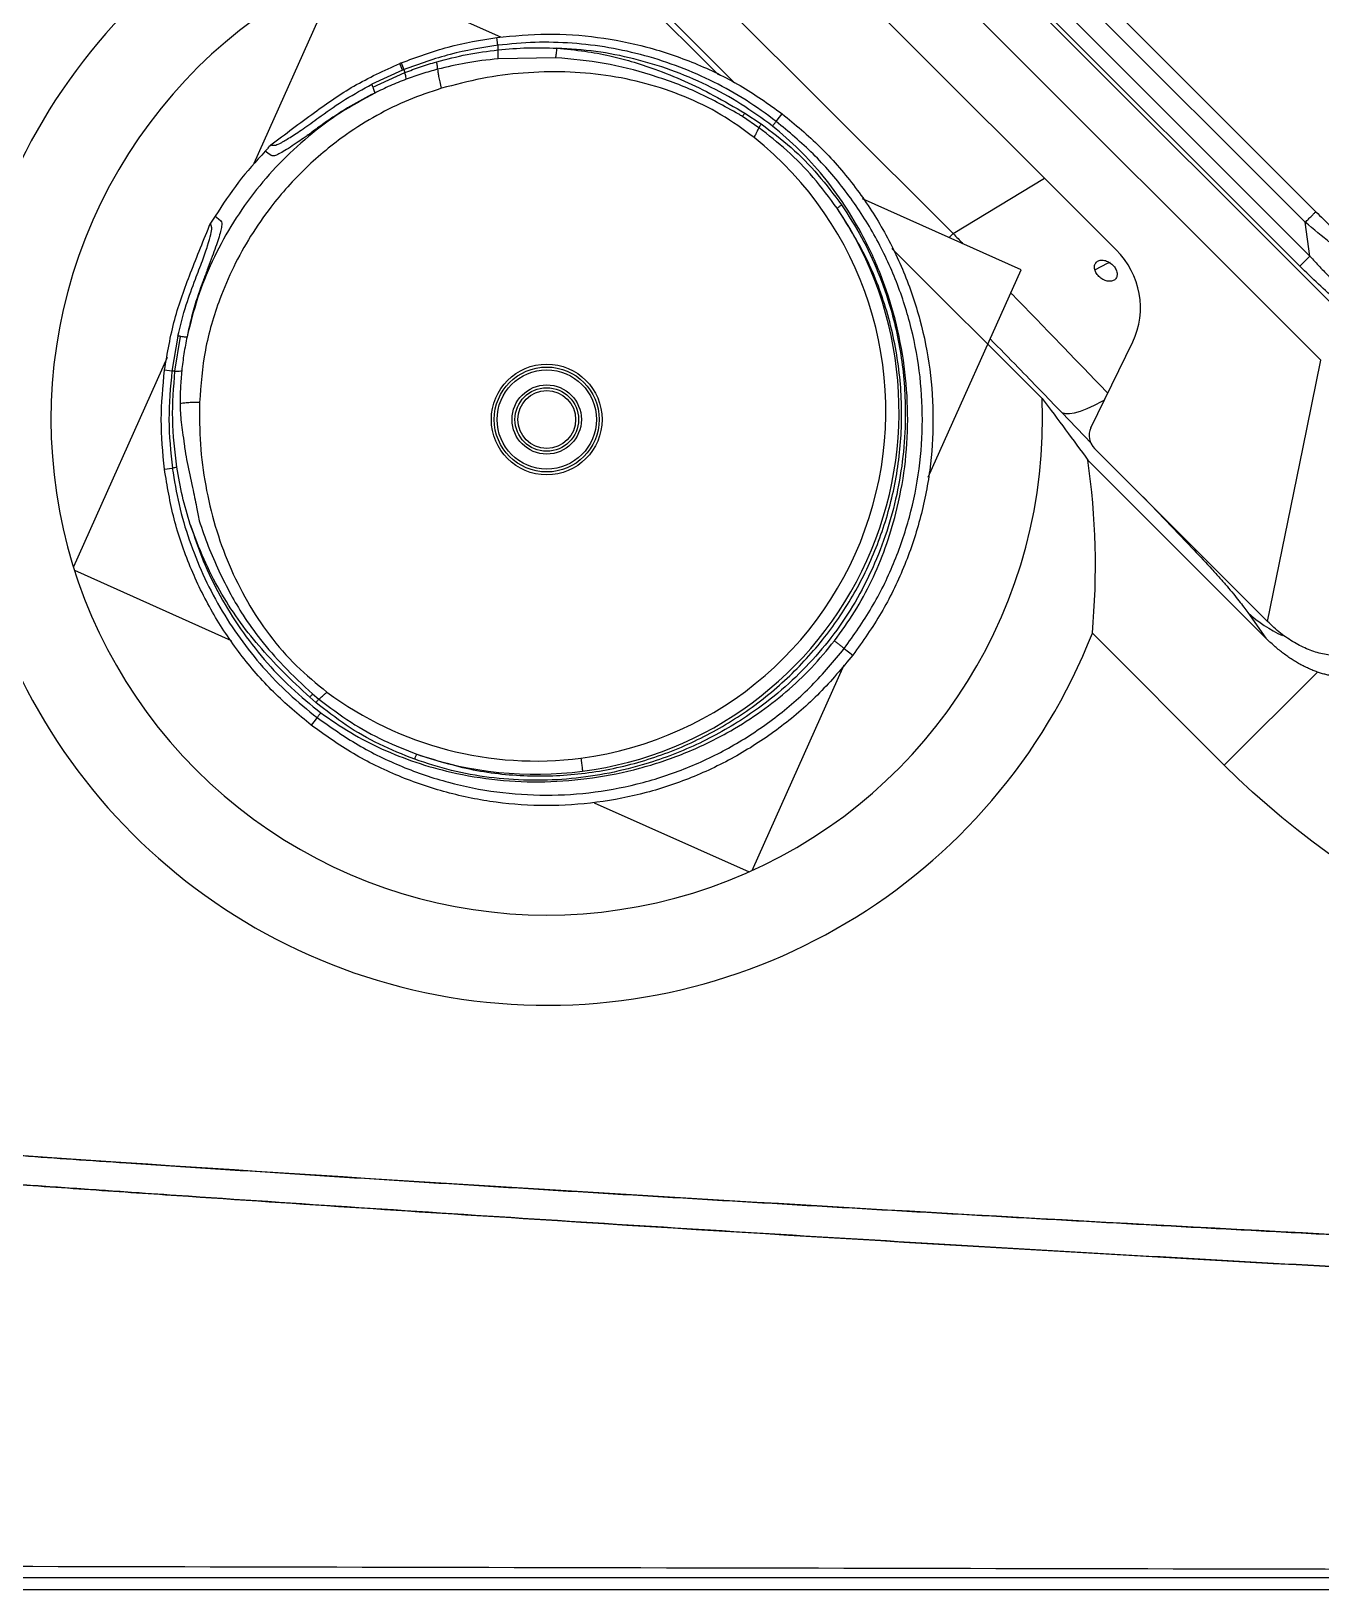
# Model space of a CAD drawing. Extents: x 527 to 611, y 788 to 934.
# Drawn here: x 531.24 to 539.05, y 803.31 to 812.75 of the extents above; entities that cross this region are included whole.
import ezdxf

# ---------------------------------------------------------------- set-up
doc = ezdxf.new("R2010")
doc.units = 0
doc.header["$MEASUREMENT"] = 0
doc.layers.add('1', color=4, linetype='Continuous')
doc.layers.add('GEOMETRY', color=4, linetype='Continuous', lineweight=25)

# ---------------------------------------------------------------- blocks, each defined once
blk = doc.blocks.new('2026_FLASH')
at = {"layer": 'GEOMETRY'}
for p, q in [((7.6478, 12.1732), (12.1734, 7.6477)), ((11.9689, 7.4432), (7.4432, 11.9688)), ((8.0739, 11.903), (11.9031, 8.0739)), ((8.3427, 11.9385), (11.9386, 8.3427)), ((11.8418, 8.0126), (8.0126, 11.8418)), ((11.875, 8.2791), (8.2791, 11.8749)), ((8.1116, 10.7309), (10.7309, 8.1116)), ((8.3242, 9.1702), (7.4124, 10.082)), ((6.0412, 9.8149), (5.5132, 8.6345)), ((7.008, 9.3996), (6.0603, 9.8235)), ((8.21, 9.7438), (9.7439, 8.2099)), ((8.0056, 9.5394), (8.4238, 9.1212)), ((6.9836, 9.3979), (6.9836, 9.398)), ((6.9899, 9.3504), (6.9836, 9.3979)), ((7.3393, 9.275), (6.9903, 9.2685)), ((6.4126, 9.1993), (6.2271, 9.114)), ((6.2316, 9.0975), (6.4257, 9.1848)), ((6.3956, 9.2401), (6.3956, 9.2402)), ((6.4126, 9.1993), (6.3956, 9.2401)), ((6.4044, 9.2437), (6.4043, 9.2438)), ((6.4044, 9.2437), (6.4211, 9.2028)), ((8.5688, 8.8511), (8.4686, 8.9188)), ((8.483, 8.9391), (8.5834, 8.8737)), ((8.7095, 8.9359), (8.7095, 8.9359)), ((9.7439, 8.2099), (10.2964, 8.5461)), ((10.1553, 7.9916), (9.1965, 8.4205)), ((5.2789, 8.3158), (5.2506, 8.2739)), ((5.2591, 8.2446), (5.2506, 8.2739)), ((9.7202, 8.1862), (9.7439, 8.2099)), ((11.903, 8.0739), (11.875, 8.2791)), ((10.2821, 7.2124), (9.3741, 8.1203)), ((9.5939, 6.7366), (10.1553, 7.9916)), ((5.0526, 7.5883), (5.0163, 7.378)), ((5.0348, 7.3781), (5.0696, 7.5881)), ((10.5773, 7.0333), (10.8307, 7.5551)), ((4.9875, 7.4594), (4.4206, 6.1922)), ((5.0163, 7.378), (4.9724, 7.3837)), ((4.9724, 7.3837), (4.9724, 7.3837)), ((11.8595, 6.9078), (11.9689, 7.4432)), ((10.4013, 7.127), (10.581, 6.9401)), ((10.5998, 6.9088), (11.6461, 5.8625)), ((11.6461, 5.8625), (11.8595, 6.9078)), ((11.6363, 5.7619), (10.5589, 6.8393)), ((4.9715, 6.7838), (4.9716, 6.7838)), ((4.9716, 6.7838), (5.0191, 6.7899)), ((10.893, 6.6156), (11.201, 6.2952)), ((11.201, 6.2952), (11.2184, 6.2902)), ((4.4269, 6.1722), (5.3762, 5.7475)), ((11.5274, 5.9155), (11.6363, 5.7619)), ((10.5864, 5.7912), (11.3848, 4.9927)), ((9.0856, 5.6986), (9.1374, 5.6588)), ((8.5283, 4.3546), (9.0851, 5.5992)), ((9.1374, 5.6588), (9.1375, 5.6587)), ((11.3848, 4.9927), (11.9481, 5.5561)), ((5.8878, 5.3714), (5.8513, 5.4032)), ((5.868, 5.4233), (5.9058, 5.3912)), ((5.86, 5.2337), (5.8599, 5.2336)), ((7.5725, 4.765), (8.5092, 4.346)), ((81.522, 0), (2.898, 0))]:
    blk.add_line(p, q, dxfattribs=at)
at = {"layer": 'GEOMETRY', "flags": 128}
for points in [[(8.6737, 8.8893), (8.6937, 8.9154), (8.7095, 8.9359)], [(5.6169, 8.6831), (5.597, 8.6974), (5.5813, 8.7087)], [(5.2789, 8.3158), (5.2979, 8.3002), (5.3128, 8.2879)], [(10.6939, 8.0359), (10.677, 8.0292), (10.6026, 7.9905)], [(10.4013, 7.127), (10.4223, 7.1214), (10.4484, 7.1211), (10.4793, 7.126), (10.5148, 7.136), (10.5546, 7.1512), (10.5985, 7.1714), (10.6461, 7.1964), (10.6604, 7.2045)], [(5.8958, 5.2802), (5.8757, 5.2541), (5.86, 5.2337)]]:
    blk.add_lwpolyline(points, dxfattribs=at)
at = {"layer": 'GEOMETRY'}
for radius in [0.335, 0.3177, 0.3003, 0.2097, 0.1923, 0.175]:
    blk.add_circle((7.2848, 7.0847), radius, dxfattribs=at)
for centre, radius, start, end in [((7.2848, 7.0847), 3.546, 111.39562, 338.60459), ((7.2848, 7.0847), 3, 87.56168, 2.43846), ((7.218, 7.1361), 2.1188, 277.41492, 51.41894), ((7.218, 7.1361), 2.1989, 277.41492, 33.92797), ((12.0822, 6.5244), 0.8238, 227.66357, 245.24683), ((7.218, 7.1361), 2.1188, 233.41147, 277.41492), ((7.218, 7.1361), 2.1989, 250.90248, 277.41492)]:
    blk.add_arc(centre, radius, start, end, dxfattribs=at)
for centre, major_axis, ratio, start_param, end_param in [((10.3755, 7.774), (0.466, -0.1951), 0.96488, 6.229598, 7.452489), ((10.6647, 6.9819), (-0.0404, 0.0964), 0.921802, 0.681364, 1.988388), ((6.0795, 5.8794), (3.3115, 3.3115), 0.931411, 5.442777, 5.676007)]:
    blk.add_ellipse(centre, major_axis=major_axis, ratio=ratio, start_param=start_param, end_param=end_param, dxfattribs=at)
for points, knots in [([(6.4043, 9.2438), (6.4985, 9.2788), (6.6866, 9.3489), (6.8846, 9.3816), (6.9836, 9.398)], [0, 0, 0, 0, 0.5002113, 1, 1, 1, 1]), ([(6.99, 9.3501), (6.8928, 9.3347), (6.6985, 9.304), (6.5137, 9.2363), (6.4213, 9.2025)], [0, 0, 0, 0, 0.4999995, 1, 1, 1, 1]), ([(6.9836, 9.398), (7.0848, 9.4074), (7.2877, 9.4263), (7.5931, 9.4043), (7.8933, 9.3456), (8.1827, 9.2466), (8.4593, 9.1133), (8.6261, 8.995), (8.7095, 8.9359)], [0, 0, 0, 0, 0.166079, 0.333314, 0.499217, 0.665784, 0.832834, 1, 1, 1, 1]), ([(6.99, 9.3501), (6.9896, 9.3497), (6.989, 9.349), (6.9889, 9.3431), (6.9893, 9.3342), (6.9901, 9.3264), (6.9905, 9.3225)], [0, 0, 0, 0, 0.250001, 0.500001, 0.750001, 1, 1, 1, 1]), ([(8.6737, 8.8893), (8.6137, 8.9332), (8.4935, 9.0211), (8.2975, 9.1301), (8.0926, 9.2206), (7.8798, 9.2902), (7.6613, 9.3389), (7.4387, 9.3657), (7.2137, 9.3721), (7.0645, 9.3576), (6.9899, 9.3504)], [0, 0, 0, 0, 0.124277, 0.249036, 0.374543, 0.499028, 0.623467, 0.748959, 0.874411, 1, 1, 1, 1]), ([(6.4257, 9.1847), (6.4576, 9.1967), (6.5211, 9.2206), (6.5862, 9.2402), (6.6188, 9.2499)], [0, 0, 0, 0, 0.500133, 1, 1, 1, 1]), ([(6.6246, 9.2052), (6.6245, 9.2102), (6.6243, 9.2176), (6.6216, 9.2349), (6.6197, 9.2451), (6.6187, 9.25)], [0, 0, 0, 0, 0.517792, 0.766252, 1, 1, 1, 1]), ([(6.6188, 9.2499), (6.68, 9.266), (6.8023, 9.2981), (6.9278, 9.3143), (6.9905, 9.3225)], [0, 0, 0, 0, 0.500324, 1, 1, 1, 1]), ([(6.9903, 9.2685), (6.9253, 9.2612), (6.8021, 9.2473), (6.6816, 9.2187), (6.6246, 9.2052)], [0, 0, 0, 0, 0.527731, 1, 1, 1, 1]), ([(6.9903, 9.2685), (6.9905, 9.2717), (6.991, 9.278), (6.9913, 9.291), (6.9912, 9.3057), (6.9907, 9.3169), (6.9905, 9.3224)], [0, 0, 0, 0, 0.264516, 0.518996, 0.763643, 1, 1, 1, 1]), ([(6.9905, 9.3224), (7.0499, 9.3276), (7.1685, 9.338), (7.2875, 9.3343), (7.3469, 9.3324)], [0, 0, 0, 0, 0.500955, 1, 1, 1, 1]), ([(7.3393, 9.275), (7.34, 9.2789), (7.3413, 9.2865), (7.3433, 9.3007), (7.3452, 9.3162), (7.3463, 9.3271), (7.3469, 9.3324)], [0, 0, 0, 0, 0.260141, 0.515313, 0.762316, 1, 1, 1, 1]), ([(8.447, 8.9327), (8.36, 8.981), (8.1893, 9.0759), (7.9141, 9.1749), (7.632, 9.2479), (7.4375, 9.2659), (7.3393, 9.275)], [0, 0, 0, 0, 0.2549679, 0.4999934, 0.7474597, 1, 1, 1, 1]), ([(7.3469, 9.3324), (7.4031, 9.3271), (7.5104, 9.3171), (7.6606, 9.2901), (7.8016, 9.2525), (7.9528, 9.2022), (8.12, 9.1351), (8.3019, 9.0457), (8.4206, 8.9759), (8.4831, 8.9391)], [0, 0, 0, 0, 0.1397135, 0.266317, 0.3765444, 0.5001343, 0.6600566, 0.8211475, 1, 1, 1, 1]), ([(8.6516, 8.8606), (8.5885, 8.9066), (8.4621, 8.9989), (8.2551, 9.1115), (8.0384, 9.2034), (7.8132, 9.2713), (7.5822, 9.3173), (7.4255, 9.3274), (7.3469, 9.3324)], [0, 0, 0, 0, 0.165846, 0.332486, 0.499827, 0.665843, 0.832276, 1, 1, 1, 1]), ([(5.6146, 8.7467), (5.7025, 8.8128), (5.8665, 8.9362), (6.1197, 9.1148), (6.3012, 9.1972), (6.3956, 9.2402)], [0, 0, 0, 0, 0.356138, 0.664972, 1, 1, 1, 1]), ([(6.3956, 9.2402), (6.3972, 9.2408), (6.4002, 9.242), (6.4031, 9.2432), (6.4043, 9.2438)], [0, 0, 0, 0, 0.5578687, 1, 1, 1, 1]), ([(6.4211, 9.2028), (6.4195, 9.2021), (6.4167, 9.201), (6.4138, 9.1998), (6.4126, 9.1993)], [0, 0, 0, 0, 0.5600753, 1, 1, 1, 1]), ([(6.4213, 9.2025), (6.4211, 9.2023), (6.4207, 9.2017), (6.4215, 9.198), (6.4231, 9.1924), (6.4248, 9.1873), (6.4257, 9.1847)], [0, 0, 0, 0, 0.250001, 0.500001, 0.750001, 1, 1, 1, 1]), ([(6.4346, 9.1444), (6.4343, 9.1484), (6.4339, 9.1544), (6.43, 9.1704), (6.4271, 9.1801), (6.4257, 9.1848)], [0, 0, 0, 0, 0.516257, 0.765863, 1, 1, 1, 1]), ([(6.6247, 9.2051), (6.5926, 9.1961), (6.5285, 9.1782), (6.4659, 9.1556), (6.4347, 9.1443)], [0, 0, 0, 0, 0.500282, 1, 1, 1, 1]), ([(6.6246, 9.2052), (6.6249, 9.2001), (6.6255, 9.19), (6.6299, 9.163), (6.637, 9.1289), (6.6439, 9.1027), (6.6473, 9.0895)], [0, 0, 0, 0, 0.262642, 0.513999, 0.755755, 1, 1, 1, 1]), ([(8.5393, 8.7924), (8.4737, 8.8404), (8.3414, 8.9371), (8.1198, 9.0438), (7.8857, 9.1232), (7.6432, 9.1721), (7.3939, 9.1933), (7.143, 9.1861), (6.8919, 9.1542), (6.729, 9.1111), (6.6473, 9.0895)], [0, 0, 0, 0, 0.122361, 0.24691, 0.369203, 0.494565, 0.619133, 0.745996, 0.872726, 1, 1, 1, 1]), ([(6.2437, 9.0608), (6.1737, 9.0224), (6.0333, 8.9451), (5.8406, 8.8006), (5.6641, 8.6374), (5.5068, 8.4551), (5.3704, 8.2564), (5.2573, 8.0435), (5.1666, 7.8198), (5.1277, 7.664), (5.1081, 7.5858)], [0, 0, 0, 0, 0.124395, 0.249739, 0.374558, 0.498931, 0.624604, 0.749705, 0.87435, 1, 1, 1, 1]), ([(6.6473, 9.0895), (6.5802, 9.0673), (6.4458, 9.0228), (6.2539, 8.9278), (6.043, 8.7954), (5.8225, 8.6137), (5.6327, 8.4011), (5.4906, 8.1967), (5.3871, 8.0104), (5.2894, 7.7814), (5.2082, 7.5071), (5.1918, 7.2938), (5.1836, 7.1879)], [0, 0, 0, 0, 0.082859, 0.166039, 0.250532, 0.374758, 0.499932, 0.583672, 0.666577, 0.749496, 0.875657, 1, 1, 1, 1]), ([(5.9189, 8.9223), (5.9679, 8.957), (6.0669, 9.0271), (6.1734, 9.0848), (6.2271, 9.1139)], [0, 0, 0, 0, 0.494926, 1, 1, 1, 1]), ([(6.2437, 9.0608), (6.1941, 9.0354), (6.0951, 8.9844), (6.0026, 8.922), (5.9563, 8.8908)], [0, 0, 0, 0, 0.500013, 1, 1, 1, 1]), ([(6.2271, 9.114), (6.227, 9.1136), (6.2267, 9.1127), (6.2274, 9.1092), (6.229, 9.1043), (6.2307, 9.0998), (6.2316, 9.0975)], [0, 0, 0, 0, 0.248342, 0.505042, 0.758899, 1, 1, 1, 1]), ([(6.2316, 9.0976), (6.2335, 9.0927), (6.2375, 9.0831), (6.2425, 9.0689), (6.2432, 9.0641), (6.2437, 9.0608)], [0, 0, 0, 0, 0.248878, 0.498696, 1, 1, 1, 1]), ([(6.4347, 9.1443), (6.4022, 9.1316), (6.3375, 9.1063), (6.2749, 9.076), (6.2437, 9.0608)], [0, 0, 0, 0, 0.500928, 1, 1, 1, 1]), ([(5.9563, 8.8908), (5.9305, 8.8723), (5.8939, 8.8461), (5.8498, 8.8136), (5.8155, 8.7887), (5.7761, 8.7616), (5.7318, 8.7321), (5.689, 8.7046), (5.6553, 8.6868), (5.6302, 8.6784), (5.6214, 8.6815), (5.6169, 8.6831)], [0, 0, 0, 0, 0.141489, 0.201114, 0.254448, 0.347989, 0.471144, 0.601268, 0.730197, 0.86188, 1, 1, 1, 1]), ([(5.6451, 8.7461), (5.6547, 8.7496), (5.6731, 8.7563), (5.735, 8.7936), (5.8188, 8.8497), (5.8853, 8.898), (5.9189, 8.9223)], [0, 0, 0, 0, 0.27835, 0.527728, 0.761733, 1, 1, 1, 1]), ([(8.4687, 8.9188), (8.4651, 8.9212), (8.4579, 8.9258), (8.4507, 8.9304), (8.447, 8.9327)], [0, 0, 0, 0, 0.499313, 1, 1, 1, 1]), ([(8.483, 8.9391), (8.4817, 8.9373), (8.4789, 8.9335), (8.475, 8.928), (8.4715, 8.923), (8.4696, 8.9202), (8.4687, 8.9189)], [0, 0, 0, 0, 0.238376, 0.485596, 0.740513, 1, 1, 1, 1]), ([(8.5834, 8.8737), (8.582, 8.8716), (8.579, 8.8673), (8.575, 8.8611), (8.5714, 8.8555), (8.5697, 8.8526), (8.5688, 8.8511)], [0, 0, 0, 0, 0.2354672, 0.4821943, 0.7385561, 1, 1, 1, 1]), ([(8.5834, 8.8737), (8.6445, 8.8275), (8.767, 8.735), (8.9299, 8.5696), (9.0224, 8.4457), (9.0689, 8.3836)], [0, 0, 0, 0, 0.3313214, 0.6645941, 1, 1, 1, 1]), ([(8.6516, 8.8606), (8.6529, 8.8623), (8.6554, 8.8659), (8.6593, 8.8713), (8.6631, 8.8763), (8.6678, 8.8824), (8.6723, 8.8878), (8.6732, 8.8888), (8.6737, 8.8893)], [0, 0, 0, 0, 0.105722, 0.219118, 0.340488, 0.46916, 0.737937, 1, 1, 1, 1]), ([(9.0856, 5.6986), (9.1431, 5.7796), (9.2581, 5.9415), (9.3887, 6.2103), (9.4859, 6.4923), (9.5443, 6.785), (9.5643, 7.0826), (9.5457, 7.3803), (9.488, 7.6731), (9.3926, 7.9558), (9.2617, 8.224), (9.0963, 8.472), (8.9018, 8.6984), (8.7497, 8.8256), (8.6737, 8.8893)], [0, 0, 0, 0, 0.0832592, 0.1666006, 0.249948, 0.3332535, 0.4165391, 0.4998424, 0.5831974, 0.6665899, 0.7499864, 0.8333501, 0.9166662, 1, 1, 1, 1]), ([(8.7095, 8.9359), (8.7876, 8.871), (8.9445, 8.7406), (9.1448, 8.5088), (9.3156, 8.2548), (9.4505, 7.9798), (9.5493, 7.6897), (9.609, 7.3889), (9.6287, 7.0833), (9.609, 6.7774), (9.5488, 6.4767), (9.4498, 6.1864), (9.3155, 5.9093), (9.1969, 5.7423), (9.1375, 5.6587)], [0, 0, 0, 0, 0.0829019, 0.1665987, 0.2494476, 0.3326572, 0.4163164, 0.4993445, 0.5827159, 0.6660372, 0.749285, 0.8327296, 0.9162786, 1, 1, 1, 1]), ([(8.5688, 8.8511), (8.5655, 8.8448), (8.5601, 8.8344), (8.5496, 8.8132), (8.5429, 8.7996), (8.5393, 8.7924)], [0, 0, 0, 0, 0.421609, 0.692577, 1, 1, 1, 1]), ([(9.0426, 8.3635), (8.9958, 8.4266), (8.9038, 8.5509), (8.7441, 8.7144), (8.6265, 8.8061), (8.5688, 8.8511)], [0, 0, 0, 0, 0.344847, 0.678672, 1, 1, 1, 1]), ([(9.0258, 5.7447), (9.0676, 5.8025), (9.1512, 5.9181), (9.2532, 6.1074), (9.3372, 6.3073), (9.4073, 6.5376), (9.4567, 6.7972), (9.4749, 7.0841), (9.4579, 7.3726), (9.4075, 7.6575), (9.3229, 7.9329), (9.214, 8.1745), (9.0913, 8.3831), (8.9615, 8.559), (8.8162, 8.7203), (8.7065, 8.8138), (8.6516, 8.8606)], [0, 0, 0, 0, 0.061795, 0.123537, 0.185895, 0.249518, 0.331966, 0.414444, 0.4982, 0.582182, 0.664893, 0.747599, 0.811773, 0.874786, 0.937301, 1, 1, 1, 1]), ([(5.5813, 8.7087), (5.5255, 8.6473), (5.414, 8.5246), (5.3239, 8.3855), (5.2789, 8.3158)], [0, 0, 0, 0, 0.4999145, 1, 1, 1, 1]), ([(5.6146, 8.7467), (5.609, 8.7404), (5.5984, 8.7285), (5.5875, 8.7156), (5.5819, 8.7093), (5.5813, 8.7087)], [0, 0, 0, 0, 0.49998, 0.947363, 1, 1, 1, 1]), ([(5.6146, 8.7467), (5.6147, 8.7467), (5.6153, 8.7467), (5.6197, 8.7461), (5.6279, 8.7445), (5.639, 8.7455), (5.6451, 8.7461)], [0, 0, 0, 0, 0.008102, 0.071791, 0.491752, 1, 1, 1, 1]), ([(9.0689, 8.3836), (9.1109, 8.3189), (9.195, 8.1892), (9.2934, 7.977), (9.3823, 7.7199), (9.4452, 7.414), (9.4604, 7.103), (9.4405, 6.8314), (9.4, 6.602), (9.336, 6.3772), (9.2493, 6.1597), (9.1394, 5.9529), (9.0081, 5.7608), (8.8563, 5.5844), (8.6848, 5.4248), (8.4661, 5.2618), (8.1936, 5.1084), (7.9015, 4.9991), (7.6366, 4.9354), (7.4055, 4.9043), (7.1717, 4.897), (6.9381, 4.9142), (6.707, 4.9551), (6.5595, 5.0035), (6.4859, 5.0276)], [0, 0, 0, 0, 0.041396, 0.08295, 0.125169, 0.187199, 0.249737, 0.291554, 0.332964, 0.374395, 0.416614, 0.45819, 0.499627, 0.541056, 0.582643, 0.624892, 0.686991, 0.749564, 0.791439, 0.832903, 0.87439, 0.916717, 0.958417, 1, 1, 1, 1]), ([(6.4986, 5.0582), (6.6115, 5.0231), (6.8366, 4.953), (7.189, 4.9189), (7.5391, 4.9376), (7.8794, 5.0122), (8.2012, 5.1381), (8.497, 5.3113), (8.7602, 5.5263), (8.9825, 5.7739), (9.1634, 6.0488), (9.3019, 6.3477), (9.3958, 6.6721), (9.4394, 7.0153), (9.4279, 7.3692), (9.3569, 7.7224), (9.2321, 8.0615), (9.105, 8.264), (9.0426, 8.3635)], [0, 0, 0, 0, 0.064237, 0.128025, 0.191344, 0.25418, 0.316516, 0.378336, 0.439625, 0.50037, 0.558279, 0.617699, 0.678616, 0.741013, 0.804871, 0.870171, 0.936196, 1, 1, 1, 1]), ([(9.0426, 8.3635), (9.0436, 8.3645), (9.0457, 8.3665), (9.0526, 8.3718), (9.0607, 8.3778), (9.0662, 8.3817), (9.0689, 8.3836)], [0, 0, 0, 0, 0.296113, 0.589024, 0.803573, 1, 1, 1, 1]), ([(11.9386, 8.3427), (11.9693, 8.3125), (12.0308, 8.252), (12.1271, 8.1669), (12.2199, 8.095), (12.3072, 8.042), (12.3864, 8.0095), (12.4285, 8.0101), (12.4496, 8.0105)], [0, 0, 0, 0, 0.187072, 0.373689, 0.559995, 0.705553, 0.85283, 1, 1, 1, 1]), ([(4.9724, 7.3837), (4.9896, 7.4869), (5.0231, 7.6881), (5.1316, 7.9817), (5.2098, 8.1737), (5.2506, 8.2739)], [0, 0, 0, 0, 0.3347395, 0.6526618, 1, 1, 1, 1]), ([(5.1588, 7.9346), (5.1735, 7.9726), (5.2028, 8.0485), (5.2354, 8.1434), (5.2559, 8.2133), (5.258, 8.2337), (5.2591, 8.2446)], [0, 0, 0, 0, 0.23343, 0.465597, 0.716549, 1, 1, 1, 1]), ([(5.3128, 8.2879), (5.3152, 8.2841), (5.3199, 8.2764), (5.3175, 8.2499), (5.3093, 8.214), (5.2954, 8.169), (5.2772, 8.1162), (5.2554, 8.0568), (5.2312, 7.9922), (5.2136, 7.9459), (5.205, 7.9234)], [0, 0, 0, 0, 0.131528, 0.266682, 0.395588, 0.525614, 0.649986, 0.770067, 0.887874, 1, 1, 1, 1]), ([(9.7439, 8.2099), (9.7439, 8.2099), (9.7637, 8.1896), (9.7835, 8.1694), (9.8033, 8.1491)], [0, 0, 0, 0, 0.000028, 1, 1, 1, 1]), ([(12.4726, 7.9547), (12.4546, 7.9539), (12.4179, 7.9521), (12.3569, 7.9663), (12.2976, 7.988), (12.2412, 8.0145), (12.1501, 8.0649), (12.0244, 8.1521), (11.9256, 8.2361), (11.875, 8.2791)], [0, 0, 0, 0, 0.114828, 0.233664, 0.317348, 0.406089, 0.500977, 0.744712, 1, 1, 1, 1]), ([(10.666, 8.0464), (10.657, 8.0491), (10.6392, 8.0512), (10.6168, 8.0445), (10.6022, 8.0286), (10.5975, 8.0062), (10.6036, 7.9806), (10.6195, 7.9558), (10.6428, 7.9356), (10.6699, 7.9229), (10.6967, 7.9198), (10.7192, 7.9266), (10.7338, 7.9423), (10.7383, 7.9646), (10.7321, 7.9901), (10.7162, 8.0148), (10.693, 8.0352), (10.675, 8.0437), (10.666, 8.0464)], [0, 0, 0, 0, 0.062534, 0.125011, 0.187461, 0.249913, 0.312393, 0.374928, 0.437465, 0.499946, 0.562396, 0.624842, 0.687313, 0.749841, 0.812387, 0.874875, 0.93733, 1, 1, 1, 1]), ([(11.9031, 8.0739), (11.9227, 8.0523), (11.9618, 8.0094), (12.0215, 7.9469), (12.0814, 7.8871), (12.141, 7.8309), (12.2107, 7.7694), (12.2892, 7.7089), (12.3745, 7.6612), (12.4517, 7.638), (12.491, 7.6454), (12.5106, 7.6492)], [0, 0, 0, 0, 0.103598, 0.206282, 0.307061, 0.405061, 0.499574, 0.643355, 0.769755, 0.885319, 1, 1, 1, 1]), ([(5.0526, 7.5883), (5.0683, 7.6525), (5.0969, 7.7699), (5.1395, 7.8832), (5.1588, 7.9346)], [0, 0, 0, 0, 0.546797, 1, 1, 1, 1]), ([(12.535, 7.5957), (12.5115, 7.5918), (12.4762, 7.5859), (12.4192, 7.5963), (12.3708, 7.6111), (12.3155, 7.6352), (12.2532, 7.6695), (12.1708, 7.7233), (12.0692, 7.8013), (11.9536, 7.9029), (11.8789, 7.9762), (11.8418, 8.0126)], [0, 0, 0, 0, 0.125242, 0.186962, 0.250585, 0.328395, 0.41141, 0.501036, 0.662351, 0.831997, 1, 1, 1, 1]), ([(5.205, 7.9234), (5.1854, 7.8681), (5.146, 7.7574), (5.1207, 7.643), (5.1081, 7.5858)], [0, 0, 0, 0, 0.49999, 1, 1, 1, 1]), ([(10.0927, 7.8516), (10.0975, 7.8466), (10.202, 7.7392), (10.3988, 7.5358), (10.588, 7.3393), (10.6797, 7.2441)], [0, 0, 0, 0, 0.024141, 0.526858, 1, 1, 1, 1]), ([(5.0696, 7.5881), (5.0672, 7.5884), (5.0624, 7.589), (5.0573, 7.5892), (5.0538, 7.589), (5.053, 7.5886), (5.0526, 7.5883)], [0, 0, 0, 0, 0.241001, 0.4947, 0.751374, 1, 1, 1, 1]), ([(5.0695, 7.5882), (5.0746, 7.5875), (5.0849, 7.5861), (5.1, 7.5849), (5.1049, 7.5854), (5.1081, 7.5858)], [0, 0, 0, 0, 0.248892, 0.498806, 1, 1, 1, 1]), ([(5.1081, 7.5858), (5.1015, 7.5516), (5.0882, 7.4834), (5.0802, 7.4143), (5.0762, 7.3798)], [0, 0, 0, 0, 0.5012035, 1, 1, 1, 1]), ([(9.9679, 7.5727), (10.0247, 7.5149), (10.1711, 7.3658), (10.3138, 7.2177), (10.4013, 7.127)], [0, 0, 0, 0, 0.387427, 1, 1, 1, 1]), ([(4.9715, 6.7838), (4.962, 6.8838), (4.9429, 7.0838), (4.9626, 7.2838), (4.9724, 7.3837)], [0, 0, 0, 0, 0.500222, 1, 1, 1, 1]), ([(5.0166, 7.3779), (5.0075, 7.2799), (4.9894, 7.0837), (5.0094, 6.8879), (5.0194, 6.7899)], [0, 0, 0, 0, 0.500001, 1, 1, 1, 1]), ([(5.0166, 7.3779), (5.0168, 7.3782), (5.0172, 7.3786), (5.021, 7.3789), (5.0268, 7.3788), (5.0322, 7.3783), (5.0349, 7.3781)], [0, 0, 0, 0, 0.2500006, 0.5000009, 0.7500008, 1, 1, 1, 1]), ([(5.0461, 6.7964), (5.0348, 6.8931), (5.012, 7.0866), (5.0273, 7.2809), (5.0349, 7.3781)], [0, 0, 0, 0, 0.499551, 1, 1, 1, 1]), ([(5.0348, 7.3781), (5.0397, 7.378), (5.0499, 7.3777), (5.0663, 7.378), (5.0722, 7.3791), (5.0762, 7.3798)], [0, 0, 0, 0, 0.234141, 0.48345, 1, 1, 1, 1]), ([(5.0762, 7.3798), (5.0733, 7.3466), (5.0674, 7.2802), (5.0665, 7.2135), (5.0661, 7.1802)], [0, 0, 0, 0, 0.500314, 1, 1, 1, 1]), ([(5.1836, 7.1879), (5.1702, 7.1879), (5.1434, 7.1878), (5.1086, 7.1859), (5.0811, 7.1832), (5.0711, 7.1812), (5.0659, 7.1802)], [0, 0, 0, 0, 0.24068, 0.481036, 0.73337, 1, 1, 1, 1]), ([(5.0659, 7.1802), (5.0664, 7.162), (5.0674, 7.1243), (5.0727, 7.0664), (5.0809, 7.0037), (5.0901, 6.9461), (5.0973, 6.8848), (5.115, 6.7974), (5.1386, 6.6841), (5.1638, 6.5662), (5.1762, 6.4994), (5.1813, 6.4718)], [0, 0, 0, 0, 0.075991, 0.157515, 0.244889, 0.344785, 0.403324, 0.500883, 0.717171, 0.883163, 1, 1, 1, 1]), ([(5.1836, 7.1879), (5.1836, 7.1035), (5.1836, 6.935), (5.2171, 6.6842), (5.2743, 6.4398), (5.3586, 6.2042), (5.4679, 5.9822), (5.6046, 5.7762), (5.7645, 5.5893), (5.8919, 5.4861), (5.9551, 5.4349)], [0, 0, 0, 0, 0.127216, 0.253905, 0.380743, 0.50531, 0.630675, 0.752995, 0.877582, 1, 1, 1, 1]), ([(10.2821, 7.2124), (10.3312, 7.1475), (10.3786, 7.0842), (10.4706, 6.96), (10.5153, 6.8991), (10.5589, 6.8393)], [0, 0, 0, 0, 0.5, 0.5, 1, 1, 1, 1]), ([(5.0194, 6.7899), (5.0197, 6.7903), (5.0202, 6.7911), (5.0259, 6.7927), (5.0345, 6.7946), (5.0423, 6.7958), (5.0461, 6.7964)], [0, 0, 0, 0, 0.250001, 0.500001, 0.750001, 1, 1, 1, 1]), ([(5.1278, 6.4498), (5.1108, 6.5065), (5.0767, 6.6204), (5.0564, 6.7376), (5.0462, 6.7964)], [0, 0, 0, 0, 0.497864, 1, 1, 1, 1]), ([(5.8599, 5.2336), (5.7819, 5.2988), (5.6254, 5.4295), (5.4258, 5.6617), (5.2559, 5.9162), (5.1222, 6.1913), (5.0218, 6.4815), (4.9883, 6.683), (4.9715, 6.7838)], [0, 0, 0, 0, 0.16624, 0.333295, 0.499368, 0.666036, 0.832914, 1, 1, 1, 1]), ([(5.0191, 6.7899), (5.0312, 6.716), (5.0553, 6.5689), (5.1186, 6.3541), (5.2011, 6.1458), (5.3041, 5.9466), (5.4258, 5.7585), (5.5656, 5.5836), (5.7213, 5.4217), (5.8377, 5.3273), (5.8958, 5.2802)], [0, 0, 0, 0, 0.1253394, 0.2498137, 0.3746027, 0.5002913, 0.6249809, 0.7494389, 0.8748116, 1, 1, 1, 1]), ([(5.1278, 6.4498), (5.1525, 6.3757), (5.2022, 6.227), (5.3057, 6.0153), (5.4289, 5.8149), (5.573, 5.629), (5.7348, 5.4576), (5.8569, 5.3585), (5.9179, 5.3089)], [0, 0, 0, 0, 0.166103, 0.33355, 0.500146, 0.666049, 0.833081, 1, 1, 1, 1]), ([(5.8513, 5.4032), (5.7952, 5.4553), (5.6879, 5.555), (5.5422, 5.7122), (5.4143, 5.8745), (5.3029, 6.0492), (5.205, 6.2413), (5.1541, 6.3786), (5.1278, 6.4498)], [0, 0, 0, 0, 0.178088, 0.340998, 0.498521, 0.658778, 0.823251, 1, 1, 1, 1]), ([(5.1813, 6.4718), (5.1993, 6.4201), (5.2348, 6.3175), (5.2994, 6.1686), (5.3698, 6.029), (5.4521, 5.8886), (5.5568, 5.7427), (5.6974, 5.5829), (5.8085, 5.4792), (5.8681, 5.4234)], [0, 0, 0, 0, 0.12931, 0.256382, 0.382891, 0.498377, 0.640885, 0.807171, 1, 1, 1, 1]), ([(11.201, 6.2952), (11.2399, 6.2548), (11.276, 6.2162), (11.3266, 6.1606), (11.3428, 6.1424), (11.3733, 6.1078), (11.3877, 6.0912), (11.4149, 6.0594), (11.4276, 6.0441), (11.4518, 6.0147), (11.463, 6.0007), (11.4944, 5.9608), (11.5122, 5.937), (11.5274, 5.9155)], [0, 0, 0, 0, 0.25, 0.25, 0.375, 0.375, 0.5, 0.5, 0.625, 0.625, 0.75, 0.75, 1, 1, 1, 1]), ([(12.3111, 5.722), (12.2857, 5.7082), (12.2364, 5.6814), (12.1532, 5.6591), (12.0677, 5.6527), (11.9807, 5.6631), (11.8934, 5.6898), (11.8074, 5.7326), (11.7232, 5.7901), (11.6722, 5.838), (11.6461, 5.8625)], [0, 0, 0, 0, 0.1413131, 0.2738681, 0.3987834, 0.5184404, 0.6355419, 0.7529675, 0.8735732, 1, 1, 1, 1]), ([(11.9481, 5.5561), (11.9437, 5.5577), (11.9348, 5.5608), (11.9214, 5.566), (11.908, 5.5715), (11.8947, 5.5773), (11.8814, 5.5835), (11.8681, 5.59), (11.8548, 5.5968), (11.8415, 5.604), (11.8283, 5.6115), (11.8151, 5.6194), (11.8019, 5.6275), (11.7845, 5.6388), (11.7628, 5.6537), (11.737, 5.6728), (11.7115, 5.6931), (11.6861, 5.7148), (11.6609, 5.7377), (11.6445, 5.7538), (11.6363, 5.7619)], [0, 0, 0, 0, 0.039895, 0.079818, 0.11979, 0.15983, 0.199957, 0.240191, 0.280551, 0.321055, 0.361723, 0.402572, 0.443621, 0.484889, 0.56728, 0.650891, 0.735851, 0.822279, 0.910293, 1, 1, 1, 1]), ([(5.8958, 5.2802), (5.9768, 5.223), (6.1388, 5.1085), (6.4075, 4.9784), (6.6896, 4.882), (6.9823, 4.8241), (7.28, 4.8043), (7.5777, 4.8235), (7.8703, 4.8817), (8.1528, 4.9772), (8.4208, 5.1085), (8.6685, 5.2746), (8.8949, 5.4696), (9.0221, 5.6223), (9.0856, 5.6986)], [0, 0, 0, 0, 0.083349, 0.166696, 0.250075, 0.333454, 0.416817, 0.500157, 0.583461, 0.666744, 0.750027, 0.833358, 0.916707, 1, 1, 1, 1]), ([(5.9179, 5.3089), (5.9773, 5.2678), (6.0957, 5.1856), (6.289, 5.0865), (6.4924, 5.006), (6.7254, 4.9407), (6.9869, 4.8972), (7.2747, 4.8859), (7.563, 4.9102), (7.8462, 4.9676), (8.1188, 5.0587), (8.3571, 5.1729), (8.5617, 5.2996), (8.7334, 5.432), (8.8902, 5.5791), (8.9806, 5.6895), (9.0258, 5.7447)], [0, 0, 0, 0, 0.0627296, 0.1252756, 0.1883179, 0.2525202, 0.3351943, 0.4179008, 0.501907, 0.5856055, 0.6680645, 0.7505335, 0.8141242, 0.8764629, 0.9381991, 1, 1, 1, 1]), ([(9.0258, 5.7447), (9.031, 5.7407), (9.0422, 5.7321), (9.0582, 5.7197), (9.0726, 5.7087), (9.0829, 5.7008), (9.0847, 5.6993), (9.0856, 5.6986)], [0, 0, 0, 0, 0.159969, 0.33749, 0.531504, 0.770113, 1, 1, 1, 1]), ([(9.1375, 5.6587), (9.0724, 5.5806), (8.9416, 5.4236), (8.7093, 5.2233), (8.4547, 5.0529), (8.1797, 4.9183), (7.8896, 4.8198), (7.5885, 4.7607), (7.2832, 4.7407), (6.9774, 4.7611), (6.6772, 4.8217), (6.3868, 4.9209), (6.11, 5.0555), (5.9433, 5.1743), (5.8599, 5.2336)], [0, 0, 0, 0, 0.083057, 0.166813, 0.249753, 0.333021, 0.416457, 0.499567, 0.583177, 0.665985, 0.749435, 0.83286, 0.916398, 1, 1, 1, 1]), ([(12.3984, 5.5969), (12.3947, 5.5947), (12.3871, 5.5903), (12.3757, 5.584), (12.3642, 5.578), (12.3526, 5.5724), (12.341, 5.567), (12.3191, 5.5576), (12.2865, 5.5457), (12.242, 5.5339), (12.1968, 5.5263), (12.1578, 5.5233), (12.1257, 5.5231), (12.1006, 5.5242), (12.0754, 5.5265), (12.0501, 5.5299), (12.0247, 5.5346), (11.9992, 5.5405), (11.9737, 5.5475), (11.9566, 5.5532), (11.9481, 5.5561)], [0, 0, 0, 0, 0.031268, 0.062205, 0.092817, 0.123108, 0.153086, 0.182755, 0.289357, 0.392714, 0.493177, 0.591127, 0.643072, 0.694638, 0.745894, 0.796909, 0.847756, 0.898505, 0.949229, 1, 1, 1, 1]), ([(5.868, 5.4233), (5.867, 5.4221), (5.8649, 5.4198), (5.8607, 5.4149), (5.8561, 5.4093), (5.8529, 5.4052), (5.8513, 5.4032)], [0, 0, 0, 0, 0.249974, 0.499965, 0.749974, 1, 1, 1, 1]), ([(5.8878, 5.3714), (5.8896, 5.3735), (5.893, 5.3776), (5.898, 5.3831), (5.9024, 5.3879), (5.9047, 5.3901), (5.9058, 5.3912)], [0, 0, 0, 0, 0.250011, 0.500015, 0.750011, 1, 1, 1, 1]), ([(5.9059, 5.3914), (5.9092, 5.3942), (5.9155, 5.3996), (5.9276, 5.4103), (5.9409, 5.4222), (5.9504, 5.4307), (5.9551, 5.4349)], [0, 0, 0, 0, 0.267137, 0.516621, 0.757683, 1, 1, 1, 1]), ([(5.9059, 5.3914), (5.9697, 5.3435), (6.0943, 5.2499), (6.2942, 5.1392), (6.4317, 5.0847), (6.4986, 5.0582)], [0, 0, 0, 0, 0.350324, 0.683903, 1, 1, 1, 1]), ([(6.4859, 5.0276), (6.4139, 5.0566), (6.2705, 5.1144), (6.0689, 5.2294), (5.9481, 5.3242), (5.8878, 5.3714)], [0, 0, 0, 0, 0.335407, 0.668679, 1, 1, 1, 1]), ([(5.8958, 5.2802), (5.8962, 5.2807), (5.8969, 5.282), (5.901, 5.2876), (5.9056, 5.2937), (5.9096, 5.2987), (5.9137, 5.3039), (5.9166, 5.3073), (5.9179, 5.3089)], [0, 0, 0, 0, 0.262064, 0.530842, 0.659514, 0.780883, 0.894278, 1, 1, 1, 1]), ([(6.4859, 5.0276), (6.4871, 5.0311), (6.4898, 5.0383), (6.4936, 5.0478), (6.4967, 5.0548), (6.4979, 5.0571), (6.4986, 5.0582)], [0, 0, 0, 0, 0.225101, 0.471622, 0.73532, 1, 1, 1, 1]), ([(7.4914, 5.0351), (7.493, 5.0233), (7.496, 5), (7.4991, 4.9761), (7.501, 4.9619), (7.5015, 4.9576), (7.5018, 4.9556)], [0, 0, 0, 0, 0.2985401, 0.5915315, 0.8069316, 1, 1, 1, 1]), ([(2.9015, 2.7284), (2.9432, 2.7245), (3.0274, 2.7167), (3.1547, 2.7053), (3.2839, 2.6941), (3.4151, 2.6829), (3.5483, 2.6719), (3.6834, 2.661), (3.8713, 2.6463), (4.1163, 2.6279), (4.4227, 2.606), (4.6321, 2.5919), (4.7393, 2.5847)], [0, 0, 0, 0, 0.06824, 0.137542, 0.207907, 0.279335, 0.351826, 0.425381, 0.5, 0.658475, 0.82514, 1, 1, 1, 1]), ([(4.7393, 2.5847), (4.4102, 2.6065), (4.1037, 2.6284), (3.8177, 2.6505), (3.8149, 2.6507), (3.8099, 2.6511), (3.8073, 2.6513), (3.7998, 2.6519), (3.7948, 2.6523), (3.7797, 2.6535), (3.7697, 2.6543), (3.7397, 2.6566), (3.7197, 2.6582), (3.66, 2.6629), (3.6205, 2.6661), (3.5027, 2.6756), (3.4251, 2.6821), (3.1955, 2.7016), (3.0465, 2.7149), (2.9015, 2.7284)], [0, 0, 0, 0, 0.5, 0.5, 0.503906, 0.503906, 0.507812, 0.507812, 0.515625, 0.515625, 0.53125, 0.53125, 0.5625, 0.5625, 0.625, 0.625, 0.75, 0.75, 1, 1, 1, 1]), ([(4.7393, 2.5847), (4.8995, 2.5742), (5.2199, 2.553), (5.7006, 2.5219), (6.1815, 2.4911), (6.6627, 2.4607), (7.1441, 2.4308), (7.6257, 2.4012), (8.1076, 2.3721), (8.5897, 2.3434), (9.0721, 2.3151), (9.5547, 2.2873), (10.0375, 2.2598), (10.5205, 2.2328), (11.0038, 2.2061), (11.4874, 2.1799), (11.9711, 2.1541), (12.4551, 2.1287), (12.9394, 2.1038), (13.4238, 2.0792), (13.9085, 2.0551), (14.3935, 2.0314), (14.8787, 2.0081), (15.3641, 1.9852), (15.8497, 1.9627), (16.3356, 1.9406), (16.8217, 1.919), (17.3081, 1.8977), (17.7947, 1.8769), (18.2815, 1.8565), (18.7686, 1.8365), (19.2559, 1.817), (19.7434, 1.7978), (20.2312, 1.7791), (20.7192, 1.7607), (21.2074, 1.7428), (21.8452, 1.72), (22.6326, 1.6928), (23.5699, 1.6619), (24.508, 1.6326), (25.4468, 1.6048), (26.3864, 1.5785), (27.3268, 1.5538), (28.2679, 1.5305), (29.2098, 1.5088), (30.1525, 1.4887), (31.0959, 1.47), (32.0401, 1.4529), (32.985, 1.4373), (33.9308, 1.4232), (34.8772, 1.4106), (35.8245, 1.3996), (36.7725, 1.3901), (37.7213, 1.382), (38.354, 1.3779), (38.6706, 1.3759)], [0, 0, 0, 0, 0.014179, 0.028365, 0.042557, 0.056755, 0.070959, 0.085169, 0.099385, 0.113608, 0.127837, 0.142072, 0.156313, 0.17056, 0.184814, 0.199074, 0.21334, 0.227613, 0.241892, 0.256177, 0.270468, 0.284766, 0.29907, 0.313381, 0.327698, 0.342021, 0.35635, 0.370686, 0.385029, 0.399378, 0.413733, 0.428095, 0.442463, 0.456837, 0.471218, 0.485606, 0.5, 0.527596, 0.555213, 0.582851, 0.61051, 0.63819, 0.665892, 0.693615, 0.72136, 0.749126, 0.776913, 0.804722, 0.832553, 0.860406, 0.888281, 0.916178, 0.944096, 0.972037, 1, 1, 1, 1]), ([(38.6706, 1.3759), (32.971, 1.4101), (27.3128, 1.5266), (21.6739, 1.7262), (21.6513, 1.727), (21.6068, 1.7285), (21.5845, 1.7293), (21.5177, 1.7317), (21.4732, 1.7333), (21.3396, 1.7381), (21.2506, 1.7413), (20.9835, 1.751), (20.8055, 1.7576), (20.2717, 1.7775), (19.916, 1.7911), (18.8495, 1.8329), (18.1392, 1.8621), (16.0106, 1.9536), (14.5945, 2.0199), (10.3554, 2.2347), (7.5414, 2.3991), (4.7393, 2.5847)], [0, 0, 0, 0, 0.5, 0.5, 0.501953, 0.501953, 0.503906, 0.503906, 0.507812, 0.507812, 0.515625, 0.515625, 0.53125, 0.53125, 0.5625, 0.5625, 0.625, 0.625, 0.75, 0.75, 1, 1, 1, 1]), ([(2.8836, 2.5375), (3.0697, 2.5241), (3.2557, 2.511), (3.6279, 2.4851), (3.8141, 2.4722), (4.1863, 2.4464), (4.3724, 2.4335), (4.6516, 2.4142), (4.7447, 2.4077), (4.9308, 2.395), (5.7684, 2.3378), (6.6061, 2.2826), (8.8404, 2.14), (10.3302, 2.0512), (13.3107, 1.886), (14.8013, 1.8097), (17.7829, 1.6695), (19.274, 1.6057), (23.7477, 1.4327), (26.7312, 1.3422), (32.6999, 1.2094), (35.6845, 1.1671), (38.6692, 1.1484)], [0, 0, 0, 0, 0.015625, 0.015625, 0.03125, 0.03125, 0.046875, 0.046875, 0.054688, 0.054688, 0.0625, 0.125, 0.125, 0.25, 0.25, 0.375, 0.375, 0.5, 0.5, 0.75, 0.75, 1, 1, 1, 1]), ([(38.6692, 1.1484), (38.5098, 1.1494), (38.1901, 1.1515), (37.7095, 1.1551), (37.2267, 1.1592), (36.7416, 1.1637), (36.2542, 1.1686), (35.7646, 1.174), (35.2728, 1.1798), (34.7787, 1.1861), (34.2823, 1.1928), (33.7837, 1.2001), (33.2829, 1.2078), (32.7798, 1.216), (32.2746, 1.2247), (31.767, 1.2338), (31.2573, 1.2435), (30.7453, 1.2537), (30.2312, 1.2645), (29.2112, 1.2867), (27.6397, 1.3245), (25.4714, 1.3851), (23.1644, 1.4589), (20.9001, 1.5413), (18.5939, 1.6348), (16.3573, 1.7349), (14.0558, 1.8479), (11.8335, 1.9663), (9.5987, 2.0948), (7.7304, 2.21), (6.2277, 2.3075), (5.3839, 2.364), (4.8565, 2.4001), (4.6704, 2.4128), (4.5209, 2.4233), (4.3713, 2.4336), (4.1852, 2.4465), (3.9813, 2.4606), (3.7622, 2.4758), (3.53, 2.4919), (3.3067, 2.5075), (3.0922, 2.5226), (2.9522, 2.5326), (2.8836, 2.5375)], [0, 0, 0, 0, 0.013354, 0.026771, 0.040252, 0.053796, 0.067403, 0.081072, 0.094805, 0.108601, 0.122459, 0.13638, 0.150364, 0.16441, 0.178519, 0.19269, 0.206923, 0.221219, 0.235577, 0.249997, 0.306668, 0.36723, 0.431673, 0.49999, 0.556994, 0.624985, 0.687503, 0.749989, 0.811372, 0.874993, 0.906757, 0.937496, 0.945822, 0.951031, 0.953122, 0.958379, 0.963588, 0.968748, 0.97549, 0.981987, 0.988239, 0.994244, 1, 1, 1, 1]), ([(81.4726, 0.1433), (81.4694, 0.1432), (81.4662, 0.1433), (81.4598, 0.1433), (81.4503, 0.1432), (81.4279, 0.1432), (81.3832, 0.1431), (81.2937, 0.1429), (81.1148, 0.1424), (80.7569, 0.1416), (80.0412, 0.1399), (78.6097, 0.1367), (77.3828, 0.134), (74.9289, 0.1288), (73.2929, 0.1256), (68.3851, 0.1168), (65.1132, 0.112), (58.5694, 0.1046), (55.2976, 0.102), (48.7538, 0.0986), (42.21, 0.097), (35.6662, 0.0986), (29.1225, 0.102), (25.8506, 0.1046), (19.3068, 0.112), (16.0349, 0.1168), (9.4911, 0.1286), (6.2193, 0.1356), (2.9474, 0.1433)], [0, 0, 0, 0, 0.000122, 0.000122, 0.000244, 0.000488, 0.000977, 0.001953, 0.003906, 0.007812, 0.015625, 0.03125, 0.0625, 0.0625, 0.125, 0.125, 0.25, 0.25, 0.375, 0.375, 0.5, 0.625, 0.625, 0.75, 0.75, 0.875, 0.875, 1, 1, 1, 1]), ([(81.4726, 0.1433), (81.4694, 0.1432), (81.4662, 0.1433), (81.4598, 0.1433), (81.4503, 0.1432), (81.4279, 0.1432), (81.3832, 0.1431), (81.2937, 0.1429), (81.1148, 0.1424), (80.7569, 0.1416), (80.0412, 0.1399), (78.6097, 0.1367), (77.3828, 0.134), (74.9289, 0.1288), (73.2929, 0.1256), (68.3851, 0.1168), (65.1132, 0.112), (58.5694, 0.1046), (55.2976, 0.102), (48.7538, 0.0986), (42.21, 0.097), (35.6662, 0.0986), (29.1225, 0.102), (25.8506, 0.1046), (19.3068, 0.112), (16.0349, 0.1168), (9.4911, 0.1286), (6.2193, 0.1356), (2.9474, 0.1433)], [0, 0, 0, 0, 0.000122, 0.000122, 0.000244, 0.000488, 0.000977, 0.001953, 0.003906, 0.007812, 0.015625, 0.03125, 0.0625, 0.0625, 0.125, 0.125, 0.25, 0.25, 0.375, 0.375, 0.5, 0.625, 0.625, 0.75, 0.75, 0.875, 0.875, 1, 1, 1, 1]), ([(2.898, 0.0737), (2.9236, 0.0737), (2.9492, 0.0737), (3.0004, 0.0737), (3.0772, 0.0738), (3.2563, 0.0738), (3.6146, 0.0738), (4.3313, 0.0739), (5.7645, 0.074), (6.993, 0.0742), (9.45, 0.0744), (11.088, 0.0746), (16.002, 0.075), (19.278, 0.0753), (29.106, 0.0759), (35.658, 0.0762), (48.762, 0.0762), (55.314, 0.0759), (65.142, 0.0753), (68.418, 0.075), (73.332, 0.0746), (74.97, 0.0744), (77.427, 0.0742), (78.6555, 0.074), (80.0887, 0.0739), (80.8054, 0.0738), (81.1637, 0.0738), (81.3428, 0.0738), (81.4196, 0.0737), (81.4708, 0.0737), (81.4964, 0.0737), (81.522, 0.0737)], [0, 0, 0, 0, 0.000977, 0.000977, 0.001953, 0.003906, 0.007812, 0.015625, 0.03125, 0.0625, 0.0625, 0.125, 0.125, 0.25, 0.25, 0.5, 0.5, 0.75, 0.75, 0.875, 0.875, 0.9375, 0.9375, 0.96875, 0.984375, 0.992187, 0.996094, 0.998047, 0.999023, 0.999023, 1, 1, 1, 1]), ([(2.898, 0.0737), (2.9236, 0.0737), (2.9492, 0.0737), (3.0004, 0.0737), (3.0772, 0.0738), (3.2563, 0.0738), (3.6146, 0.0738), (4.3313, 0.0739), (5.7645, 0.074), (6.993, 0.0742), (9.45, 0.0744), (11.088, 0.0746), (16.002, 0.075), (19.278, 0.0753), (29.106, 0.0759), (35.658, 0.0762), (48.762, 0.0762), (55.314, 0.0759), (65.142, 0.0753), (68.418, 0.075), (73.332, 0.0746), (74.97, 0.0744), (77.427, 0.0742), (78.6555, 0.074), (80.0887, 0.0739), (80.8054, 0.0738), (81.1637, 0.0738), (81.3428, 0.0738), (81.4196, 0.0737), (81.4708, 0.0737), (81.4964, 0.0737), (81.522, 0.0737)], [0, 0, 0, 0, 0.000977, 0.000977, 0.001953, 0.003906, 0.007812, 0.015625, 0.03125, 0.0625, 0.0625, 0.125, 0.125, 0.25, 0.25, 0.5, 0.5, 0.75, 0.75, 0.875, 0.875, 0.9375, 0.9375, 0.96875, 0.984375, 0.992187, 0.996094, 0.998047, 0.999023, 0.999023, 1, 1, 1, 1])]:
    blk.add_open_spline(points, degree=3, knots=knots, dxfattribs=at)
for points in [[(11.875, 8.2791), (11.8815, 8.2856), (11.8946, 8.2987), (11.9122, 8.3164), (11.9276, 8.3318), (11.9349, 8.3391), (11.9386, 8.3427)], [(11.8418, 8.0126), (11.8455, 8.0163), (11.8529, 8.0237), (11.8677, 8.0386), (11.8845, 8.0554), (11.8969, 8.0677), (11.903, 8.0739)], [(18.6383, 3.0102), (15.9579, 3.1255), (13.1795, 3.198), (11.3848, 4.9927)], [(18.6383, 3.0102), (15.9579, 3.1255), (13.1795, 3.198), (11.3848, 4.9927)]]:
    blk.add_open_spline(points, degree=3, dxfattribs=at)

msp = doc.modelspace()

# ---------------------------------------------------------------- block references
at = {"layer": '1'}
msp.add_blockref('2026_FLASH', (527.0792, 803.3138), dxfattribs=at)

doc.saveas('drawing.dxf')
